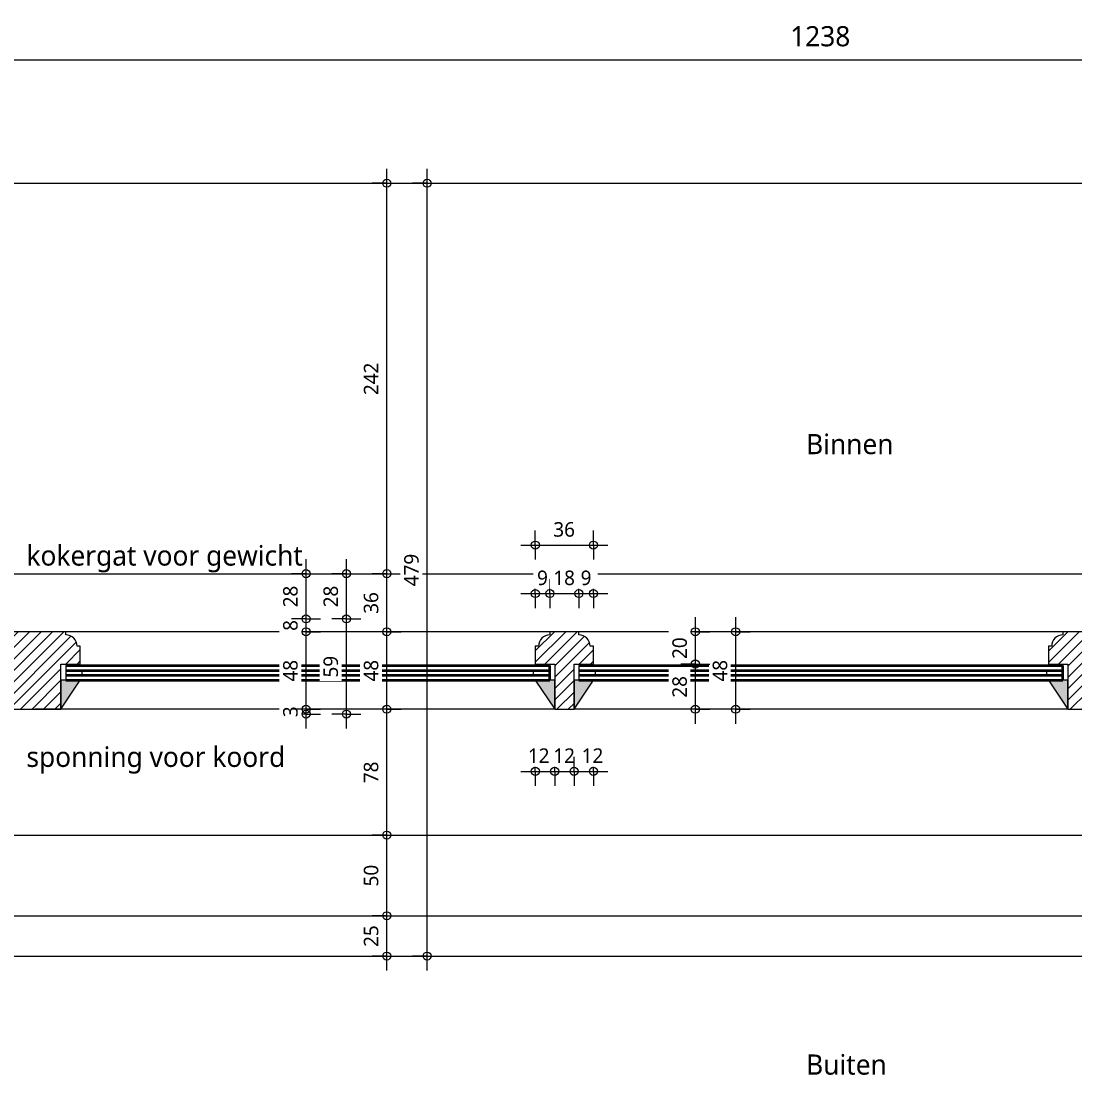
# Model space of a CAD drawing. Header units: millimetres. Extents: x 2125 to 5374, y 989 to 5495.
# Drawn here: x 2785 to 3438, y 2155 to 2808 of the extents above; entities that cross this region are included whole.
import ezdxf

# ---------------------------------------------------------------- set-up
doc = ezdxf.new("R2010")
doc.units = ezdxf.units.MM
for name, color, linetype, lineweight in [('A-ANNO-DIMS', 211, 'Continuous', 13), ('A-ANNO-DIMS-5', 211, 'Continuous', 13), ('A-DETL', 90, 'Continuous', 13), ('A-DETL-GENF', 92, 'Continuous', 18), ('G-ANNO-TEXT', 231, 'Continuous', 13)]:
    doc.layers.add(name, color=color, linetype=linetype, lineweight=lineweight)
doc.styles.add('Segoe UI_2', font='segoeui.ttf', dxfattribs={"height": 12.5})
doc.styles.add('Segoe UI_4', font='segoeui.ttf', dxfattribs={"height": 9})
doc.dimstyles.new('1_8_mm', dxfattribs={"dimscale": 304.8, "dimtxt": 9.426276, "dimasz": 0.016404, "dimexe": 0.029528, "dimexo": 0.0625, "dimgap": 0.008202, "dimtad": 1, "dimdec": 0, "dimzin": 0, "dimdsep": 46, "dimtxsty": 'Segoe UI_4', "dimblk1": 'DOTBLANK', "dimblk2": 'DOTBLANK', "dimsah": 1, "dimcen": 0.09, "dimdle": 0.029528, "dimazin": 0, "dimtfac": 1, "dimtdec": 4, "dimtix": 1, "dimtmove": 0, "dimatfit": 3, "dimfxl": 0.029528, "dimfxlon": 1, "dimtvp": 1, "dimtfill": 1, "dimtolj": 1, "dimtzin": 0, "dimarcsym": 2})
doc.dimstyles.new('1_8_mm_1', dxfattribs={"dimscale": 304.8, "dimtxt": 9.426276, "dimasz": 0.016404, "dimexe": 0.029528, "dimexo": 0.0625, "dimgap": 0.008202, "dimtad": 1, "dimdec": 0, "dimzin": 0, "dimdsep": 46, "dimtxsty": 'Segoe UI_4', "dimblk1": 'DOTBLANK', "dimblk2": 'DOTBLANK', "dimsah": 1, "dimcen": 0.09, "dimdle": 0.029528, "dimazin": 0, "dimtfac": 1, "dimtdec": 4, "dimtix": 1, "dimtmove": 2, "dimatfit": 3, "dimfxl": 0.029528, "dimfxlon": 1, "dimtvp": 1, "dimtfill": 1, "dimtolj": 1, "dimtzin": 0, "dimarcsym": 2})
doc.dimstyles.new('2_5_mm', dxfattribs={"dimscale": 304.8, "dimtxt": 13.092049, "dimasz": 0.016404, "dimexe": 0.029528, "dimexo": 0.0625, "dimgap": 0.014764, "dimtad": 1, "dimdec": 0, "dimzin": 0, "dimdsep": 46, "dimtxsty": 'Segoe UI_2', "dimblk1": 'DOTBLANK', "dimblk2": 'DOTBLANK', "dimsah": 1, "dimcen": 0.09, "dimdle": 0.029528, "dimazin": 0, "dimtfac": 1, "dimtdec": 4, "dimtix": 1, "dimtmove": 0, "dimatfit": 3, "dimfxl": 0.029528, "dimfxlon": 1, "dimtvp": 1, "dimtfill": 1, "dimtolj": 1, "dimtzin": 0, "dimarcsym": 2})
pattern_1 = [(45, (0, 0), (-3.535534, 3.535534), [])]

# ---------------------------------------------------------------- blocks, each defined once
blk = doc.blocks.new('DIMBLOCK43-Details Restauratie 1-5')
at = {"layer": 'A-ANNO-DIMS-5'}
for p, q in [((3011.64, 2253.66), (3002.64, 2253.66)), ((3011.64, 2219.66), (3011.64, 2253.66)), ((3011.64, 2253.66), (3020.64, 2253.66)), ((3011.64, 2228.66), (3002.64, 2228.66)), ((3011.64, 2228.66), (3020.64, 2228.66))]:
    blk.add_line(p, q, dxfattribs=at)
for centre in [(3011.64, 2253.66), (3011.64, 2228.66)]:
    blk.add_circle(centre, 2.5, dxfattribs=at)
at = {"layer": 'A-ANNO-DIMS-5', "color": 0, "insert": (2997.4, 2234.31), "char_height": 9, "width": 16.4531, "attachment_point": 1, "rotation": 90, "line_spacing_factor": 1.142579, "style": 'Segoe UI_4', "bg_fill": 3, "box_fill_scale": 1.25, "bg_fill_color": 9, "bg_fill_true_color": 13158600, "bg_fill_transparency": 0}
blk.add_mtext('25', dxfattribs=at)
blk = doc.blocks.new('_DotBlank')
at = {"color": 0, "linetype": 'ByBlock', "lineweight": -2}
blk.add_line((-0.5, 0), (-1, 0), dxfattribs=at)
blk.add_circle((0, 0), 0.5, dxfattribs=at)
blk = doc.blocks.new('DIMBLOCK44-Details Restauratie 1-5')
at = {"layer": 'A-ANNO-DIMS-5'}
for p, q in [((3011.64, 2303.66), (3002.64, 2303.66)), ((3011.64, 2253.66), (3011.64, 2303.66)), ((3011.64, 2303.66), (3020.64, 2303.66)), ((3011.64, 2253.66), (3002.64, 2253.66)), ((3011.64, 2253.66), (3020.64, 2253.66))]:
    blk.add_line(p, q, dxfattribs=at)
for centre in [(3011.64, 2303.66), (3011.64, 2253.66)]:
    blk.add_circle(centre, 2.5, dxfattribs=at)
at = {"layer": 'A-ANNO-DIMS-5', "color": 0, "insert": (2997.4, 2271.81), "char_height": 9, "width": 16.4531, "attachment_point": 1, "rotation": 90, "line_spacing_factor": 1.142579, "style": 'Segoe UI_4', "bg_fill": 3, "box_fill_scale": 1.25, "bg_fill_color": 9, "bg_fill_true_color": 13158600, "bg_fill_transparency": 0}
blk.add_mtext('50', dxfattribs=at)
blk = doc.blocks.new('DIMBLOCK45-Details Restauratie 1-5')
at = {"layer": 'A-ANNO-DIMS-5'}
for p, q in [((3011.64, 2381.66), (3002.64, 2381.66)), ((3011.64, 2303.66), (3011.64, 2381.66)), ((3011.64, 2381.66), (3020.64, 2381.66)), ((3011.64, 2303.66), (3002.64, 2303.66)), ((3011.64, 2303.66), (3020.64, 2303.66))]:
    blk.add_line(p, q, dxfattribs=at)
for centre in [(3011.64, 2381.66), (3011.64, 2303.66)]:
    blk.add_circle(centre, 2.5, dxfattribs=at)
at = {"layer": 'A-ANNO-DIMS-5', "color": 0, "insert": (2997.4, 2335.81), "char_height": 9, "width": 16.4531, "attachment_point": 1, "rotation": 90, "line_spacing_factor": 1.142579, "style": 'Segoe UI_4', "bg_fill": 3, "box_fill_scale": 1.25, "bg_fill_color": 9, "bg_fill_true_color": 13158600, "bg_fill_transparency": 0}
blk.add_mtext('78', dxfattribs=at)
blk = doc.blocks.new('DIMBLOCK46-Details Restauratie 1-5')
at = {"layer": 'A-ANNO-DIMS-5'}
for p, q in [((3011.64, 2429.66), (3002.64, 2429.66)), ((3011.64, 2381.66), (3011.64, 2429.66)), ((3011.64, 2429.66), (3020.64, 2429.66)), ((3011.64, 2381.66), (3002.64, 2381.66)), ((3011.64, 2381.66), (3020.64, 2381.66))]:
    blk.add_line(p, q, dxfattribs=at)
for centre in [(3011.64, 2429.66), (3011.64, 2381.66)]:
    blk.add_circle(centre, 2.5, dxfattribs=at)
at = {"layer": 'A-ANNO-DIMS-5', "color": 0, "insert": (2997.4, 2398.81), "char_height": 9, "width": 16.4531, "attachment_point": 1, "rotation": 90, "line_spacing_factor": 1.142579, "style": 'Segoe UI_4', "bg_fill": 3, "box_fill_scale": 1.25, "bg_fill_color": 9, "bg_fill_true_color": 13158600, "bg_fill_transparency": 0}
blk.add_mtext('48', dxfattribs=at)
blk = doc.blocks.new('DIMBLOCK47-Details Restauratie 1-5')
at = {"layer": 'A-ANNO-DIMS-5'}
for p, q in [((3011.64, 2465.66), (3002.64, 2465.66)), ((3011.64, 2429.66), (3011.64, 2465.66)), ((3011.64, 2465.66), (3020.64, 2465.66)), ((3011.64, 2429.66), (3002.64, 2429.66)), ((3011.64, 2429.66), (3020.64, 2429.66))]:
    blk.add_line(p, q, dxfattribs=at)
for centre in [(3011.64, 2465.66), (3011.64, 2429.66)]:
    blk.add_circle(centre, 2.5, dxfattribs=at)
at = {"layer": 'A-ANNO-DIMS-5', "color": 0, "insert": (2997.4, 2440.81), "char_height": 9, "width": 16.4531, "attachment_point": 1, "rotation": 90, "line_spacing_factor": 1.142579, "style": 'Segoe UI_4', "bg_fill": 3, "box_fill_scale": 1.25, "bg_fill_color": 9, "bg_fill_true_color": 13158600, "bg_fill_transparency": 0}
blk.add_mtext('36', dxfattribs=at)
blk = doc.blocks.new('DIMBLOCK48-Details Restauratie 1-5')
at = {"layer": 'A-ANNO-DIMS-5'}
for p, q in [((3011.64, 2465.66), (3011.64, 2716.66)), ((3011.64, 2707.66), (3002.64, 2707.66)), ((3011.64, 2707.66), (3020.64, 2707.66)), ((3011.64, 2465.66), (3002.64, 2465.66)), ((3011.64, 2465.66), (3020.64, 2465.66))]:
    blk.add_line(p, q, dxfattribs=at)
for centre in [(3011.64, 2707.66), (3011.64, 2465.66)]:
    blk.add_circle(centre, 2.5, dxfattribs=at)
at = {"layer": 'A-ANNO-DIMS-5', "color": 0, "insert": (2997.4, 2576.38), "char_height": 9, "width": 24.6797, "attachment_point": 1, "rotation": 90, "line_spacing_factor": 1.142579, "style": 'Segoe UI_4', "bg_fill": 3, "box_fill_scale": 1.25, "bg_fill_color": 9, "bg_fill_true_color": 13158600, "bg_fill_transparency": 0}
blk.add_mtext('242', dxfattribs=at)
blk = doc.blocks.new('DIMBLOCK49-Details Restauratie 1-5')
at = {"layer": 'A-ANNO-DIMS-5'}
for p, q in [((3036.64, 2219.66), (3036.64, 2716.66)), ((3036.64, 2707.66), (3027.64, 2707.66)), ((3036.64, 2707.66), (3045.64, 2707.66)), ((3036.64, 2228.66), (3027.64, 2228.66)), ((3036.64, 2228.66), (3045.64, 2228.66))]:
    blk.add_line(p, q, dxfattribs=at)
for centre in [(3036.64, 2707.66), (3036.64, 2228.66)]:
    blk.add_circle(centre, 2.5, dxfattribs=at)
at = {"layer": 'A-ANNO-DIMS-5', "color": 0, "insert": (3022.4, 2457.88), "char_height": 9, "width": 24.6797, "attachment_point": 1, "rotation": 90, "line_spacing_factor": 1.142579, "style": 'Segoe UI_4', "bg_fill": 3, "box_fill_scale": 1.25, "bg_fill_color": 9, "bg_fill_true_color": 13158600, "bg_fill_transparency": 0}
blk.add_mtext('479', dxfattribs=at)
blk = doc.blocks.new('DIMBLOCK83-Details Restauratie 1-5')
at = {"layer": 'A-ANNO-DIMS-5'}
for p, q in [((2661.71, 2784.25), (2661.71, 2793.25)), ((3899.71, 2784.25), (3899.71, 2793.25)), ((2661.71, 2784.25), (3899.71, 2784.25)), ((2661.71, 2784.25), (2661.71, 2775.25)), ((3899.71, 2784.25), (3899.71, 2775.25))]:
    blk.add_line(p, q, dxfattribs=at)
for centre in [(2661.71, 2784.25), (3899.71, 2784.25)]:
    blk.add_circle(centre, 2.5, dxfattribs=at)
at = {"layer": 'A-ANNO-DIMS-5', "color": 0, "insert": (3261.66, 2805.06), "char_height": 12.5, "width": 45.7032, "attachment_point": 1, "line_spacing_factor": 1.142579, "style": 'Segoe UI_2', "bg_fill": 3, "box_fill_scale": 1.25, "bg_fill_color": 9, "bg_fill_true_color": 13158600, "bg_fill_transparency": 0}
blk.add_mtext('1238', dxfattribs=at)
blk = doc.blocks.new('DIMBLOCK89-Details Restauratie 1-5')
at = {"layer": 'A-ANNO-DIMS-5'}
for p, q in [((3103.71, 2483.37), (3103.71, 2492.37)), ((3139.71, 2483.37), (3139.71, 2492.37)), ((3094.71, 2483.37), (3148.71, 2483.37)), ((3103.71, 2483.37), (3103.71, 2474.37)), ((3139.71, 2483.37), (3139.71, 2474.37))]:
    blk.add_line(p, q, dxfattribs=at)
for centre in [(3103.71, 2483.37), (3139.71, 2483.37)]:
    blk.add_circle(centre, 2.5, dxfattribs=at)
at = {"layer": 'A-ANNO-DIMS-5', "color": 0, "insert": (3114.85, 2497.61), "char_height": 9, "width": 16.4531, "attachment_point": 1, "line_spacing_factor": 1.142579, "style": 'Segoe UI_4', "bg_fill": 3, "box_fill_scale": 1.25, "bg_fill_color": 9, "bg_fill_true_color": 13158600, "bg_fill_transparency": 0}
blk.add_mtext('36', dxfattribs=at)
blk = doc.blocks.new('DIMBLOCK90-Details Restauratie 1-5')
at = {"layer": 'A-ANNO-DIMS-5'}
for p, q in [((3227.85, 2438.66), (3227.85, 2372.66)), ((3227.85, 2429.66), (3218.85, 2429.66)), ((3227.85, 2429.66), (3236.85, 2429.66)), ((3227.85, 2381.66), (3218.85, 2381.66)), ((3227.85, 2381.66), (3236.85, 2381.66))]:
    blk.add_line(p, q, dxfattribs=at)
for centre in [(3227.85, 2429.66), (3227.85, 2381.66)]:
    blk.add_circle(centre, 2.5, dxfattribs=at)
at = {"layer": 'A-ANNO-DIMS-5', "color": 0, "insert": (3213.61, 2398.81), "char_height": 9, "width": 16.4531, "attachment_point": 1, "rotation": 90, "line_spacing_factor": 1.142579, "style": 'Segoe UI_4', "bg_fill": 3, "box_fill_scale": 1.25, "bg_fill_color": 9, "bg_fill_true_color": 13158600, "bg_fill_transparency": 0}
blk.add_mtext('48', dxfattribs=at)
blk = doc.blocks.new('DIMBLOCK91-Details Restauratie 1-5')
at = {"layer": 'A-ANNO-DIMS-5'}
for p, q in [((3202.85, 2438.66), (3202.85, 2409.66)), ((3202.85, 2429.66), (3193.85, 2429.66)), ((3202.85, 2429.66), (3211.85, 2429.66)), ((3202.85, 2409.66), (3193.85, 2409.66)), ((3202.85, 2409.66), (3211.85, 2409.66))]:
    blk.add_line(p, q, dxfattribs=at)
for centre in [(3202.85, 2429.66), (3202.85, 2409.66)]:
    blk.add_circle(centre, 2.5, dxfattribs=at)
at = {"layer": 'A-ANNO-DIMS-5', "color": 0, "insert": (3188.61, 2412.81), "char_height": 9, "width": 16.4531, "attachment_point": 1, "rotation": 90, "line_spacing_factor": 1.142579, "style": 'Segoe UI_4', "bg_fill": 3, "box_fill_scale": 1.25, "bg_fill_color": 9, "bg_fill_true_color": 13158600, "bg_fill_transparency": 0}
blk.add_mtext('20', dxfattribs=at)
blk = doc.blocks.new('DIMBLOCK92-Details Restauratie 1-5')
at = {"layer": 'A-ANNO-DIMS-5'}
for p, q in [((3202.85, 2409.66), (3193.85, 2409.66)), ((3202.85, 2409.66), (3202.85, 2372.66)), ((3202.85, 2409.66), (3211.85, 2409.66)), ((3202.85, 2381.66), (3193.85, 2381.66)), ((3202.85, 2381.66), (3211.85, 2381.66))]:
    blk.add_line(p, q, dxfattribs=at)
for centre in [(3202.85, 2409.66), (3202.85, 2381.66)]:
    blk.add_circle(centre, 2.5, dxfattribs=at)
at = {"layer": 'A-ANNO-DIMS-5', "color": 0, "insert": (3188.61, 2388.81), "char_height": 9, "width": 16.4531, "attachment_point": 1, "rotation": 90, "line_spacing_factor": 1.142579, "style": 'Segoe UI_4', "bg_fill": 3, "box_fill_scale": 1.25, "bg_fill_color": 9, "bg_fill_true_color": 13158600, "bg_fill_transparency": 0}
blk.add_mtext('28', dxfattribs=at)
blk = doc.blocks.new('DIMBLOCK93-Details Restauratie 1-5')
at = {"layer": 'A-ANNO-DIMS-5'}
for p, q in [((3103.71, 2453.37), (3103.71, 2462.37)), ((3112.71, 2453.37), (3112.71, 2462.37)), ((3094.71, 2453.37), (3112.71, 2453.37)), ((3103.71, 2453.37), (3103.71, 2444.37)), ((3112.71, 2453.37), (3112.71, 2444.37))]:
    blk.add_line(p, q, dxfattribs=at)
for centre in [(3103.71, 2453.37), (3112.71, 2453.37)]:
    blk.add_circle(centre, 2.5, dxfattribs=at)
at = {"layer": 'A-ANNO-DIMS-5', "color": 0, "insert": (3104.78, 2467.61), "char_height": 9, "width": 8.2266, "attachment_point": 1, "line_spacing_factor": 1.142579, "style": 'Segoe UI_4', "bg_fill": 3, "box_fill_scale": 1.25, "bg_fill_color": 9, "bg_fill_true_color": 13158600, "bg_fill_transparency": 0}
blk.add_mtext('9', dxfattribs=at)
blk = doc.blocks.new('DIMBLOCK94-Details Restauratie 1-5')
at = {"layer": 'A-ANNO-DIMS-5'}
for p, q in [((3112.71, 2453.37), (3112.71, 2462.37)), ((3130.71, 2453.37), (3130.71, 2462.37)), ((3112.71, 2453.37), (3130.71, 2453.37)), ((3112.71, 2453.37), (3112.71, 2444.37)), ((3130.71, 2453.37), (3130.71, 2444.37))]:
    blk.add_line(p, q, dxfattribs=at)
for centre in [(3112.71, 2453.37), (3130.71, 2453.37)]:
    blk.add_circle(centre, 2.5, dxfattribs=at)
at = {"layer": 'A-ANNO-DIMS-5', "color": 0, "insert": (3114.85, 2467.61), "char_height": 9, "width": 16.4531, "attachment_point": 1, "line_spacing_factor": 1.142579, "style": 'Segoe UI_4', "bg_fill": 3, "box_fill_scale": 1.25, "bg_fill_color": 9, "bg_fill_true_color": 13158600, "bg_fill_transparency": 0}
blk.add_mtext('18', dxfattribs=at)
blk = doc.blocks.new('DIMBLOCK95-Details Restauratie 1-5')
at = {"layer": 'A-ANNO-DIMS-5'}
for p, q in [((3130.71, 2453.37), (3130.71, 2462.37)), ((3139.71, 2453.37), (3139.71, 2462.37)), ((3130.71, 2453.37), (3148.71, 2453.37)), ((3130.71, 2453.37), (3130.71, 2444.37)), ((3139.71, 2453.37), (3139.71, 2444.37))]:
    blk.add_line(p, q, dxfattribs=at)
for centre in [(3130.71, 2453.37), (3139.71, 2453.37)]:
    blk.add_circle(centre, 2.5, dxfattribs=at)
at = {"layer": 'A-ANNO-DIMS-5', "color": 0, "insert": (3131.78, 2467.61), "char_height": 9, "width": 8.2266, "attachment_point": 1, "line_spacing_factor": 1.142579, "style": 'Segoe UI_4', "bg_fill": 3, "box_fill_scale": 1.25, "bg_fill_color": 9, "bg_fill_true_color": 13158600, "bg_fill_transparency": 0}
blk.add_mtext('9', dxfattribs=at)
blk = doc.blocks.new('DIMBLOCK96-Details Restauratie 1-5')
at = {"layer": 'A-ANNO-DIMS-5'}
for p, q in [((3103.71, 2343.15), (3103.71, 2352.15)), ((3115.71, 2343.15), (3115.71, 2352.15)), ((3094.71, 2343.15), (3115.71, 2343.15)), ((3103.71, 2343.15), (3103.71, 2334.15)), ((3115.71, 2343.15), (3115.71, 2334.15))]:
    blk.add_line(p, q, dxfattribs=at)
for centre in [(3103.71, 2343.15), (3115.71, 2343.15)]:
    blk.add_circle(centre, 2.5, dxfattribs=at)
at = {"layer": 'A-ANNO-DIMS-5', "color": 0, "insert": (3099.09, 2357.39), "char_height": 9, "width": 16.4531, "attachment_point": 1, "line_spacing_factor": 1.142579, "style": 'Segoe UI_4', "bg_fill": 3, "box_fill_scale": 1.25, "bg_fill_color": 9, "bg_fill_true_color": 13158600, "bg_fill_transparency": 0}
blk.add_mtext('12', dxfattribs=at)
blk = doc.blocks.new('DIMBLOCK97-Details Restauratie 1-5')
at = {"layer": 'A-ANNO-DIMS-5'}
for p, q in [((3115.71, 2343.15), (3115.71, 2352.15)), ((3127.71, 2343.15), (3127.71, 2352.15)), ((3115.71, 2343.15), (3127.71, 2343.15)), ((3115.71, 2343.15), (3115.71, 2334.15)), ((3127.71, 2343.15), (3127.71, 2334.15))]:
    blk.add_line(p, q, dxfattribs=at)
for centre in [(3115.71, 2343.15), (3127.71, 2343.15)]:
    blk.add_circle(centre, 2.5, dxfattribs=at)
at = {"layer": 'A-ANNO-DIMS-5', "color": 0, "insert": (3114.85, 2357.39), "char_height": 9, "width": 16.4531, "attachment_point": 1, "line_spacing_factor": 1.142579, "style": 'Segoe UI_4', "bg_fill": 3, "box_fill_scale": 1.25, "bg_fill_color": 9, "bg_fill_true_color": 13158600, "bg_fill_transparency": 0}
blk.add_mtext('12', dxfattribs=at)
blk = doc.blocks.new('DIMBLOCK98-Details Restauratie 1-5')
at = {"layer": 'A-ANNO-DIMS-5'}
for p, q in [((3127.71, 2343.15), (3127.71, 2352.15)), ((3139.71, 2343.15), (3139.71, 2352.15)), ((3127.71, 2343.15), (3148.71, 2343.15)), ((3127.71, 2343.15), (3127.71, 2334.15)), ((3139.71, 2343.15), (3139.71, 2334.15))]:
    blk.add_line(p, q, dxfattribs=at)
for centre in [(3127.71, 2343.15), (3139.71, 2343.15)]:
    blk.add_circle(centre, 2.5, dxfattribs=at)
at = {"layer": 'A-ANNO-DIMS-5', "color": 0, "insert": (3132.45, 2357.39), "char_height": 9, "width": 16.4531, "attachment_point": 1, "line_spacing_factor": 1.142579, "style": 'Segoe UI_4', "bg_fill": 3, "box_fill_scale": 1.25, "bg_fill_color": 9, "bg_fill_true_color": 13158600, "bg_fill_transparency": 0}
blk.add_mtext('12', dxfattribs=at)
blk = doc.blocks.new('DIMBLOCK162-Details Restauratie 1-5')
at = {"layer": 'A-ANNO-DIMS-5'}
for p, q in [((2961.64, 2381.66), (2952.64, 2381.66)), ((2961.64, 2378.66), (2952.64, 2378.66)), ((2961.64, 2369.66), (2961.64, 2381.66)), ((2961.64, 2381.66), (2970.64, 2381.66)), ((2961.64, 2378.66), (2970.64, 2378.66))]:
    blk.add_line(p, q, dxfattribs=at)
for centre in [(2961.64, 2381.66), (2961.64, 2378.66)]:
    blk.add_circle(centre, 2.5, dxfattribs=at)
at = {"layer": 'A-ANNO-DIMS-5', "color": 0, "insert": (2947.4, 2376.74), "char_height": 9, "width": 8.2266, "attachment_point": 1, "rotation": 90, "line_spacing_factor": 1.142579, "style": 'Segoe UI_4', "bg_fill": 3, "box_fill_scale": 1.25, "bg_fill_color": 9, "bg_fill_true_color": 13158600, "bg_fill_transparency": 0}
blk.add_mtext('3', dxfattribs=at)
blk = doc.blocks.new('DIMBLOCK163-Details Restauratie 1-5')
at = {"layer": 'A-ANNO-DIMS-5'}
for p, q in [((2961.64, 2429.66), (2952.64, 2429.66)), ((2961.64, 2381.66), (2961.64, 2429.66)), ((2961.64, 2429.66), (2970.64, 2429.66)), ((2961.64, 2381.66), (2952.64, 2381.66)), ((2961.64, 2381.66), (2970.64, 2381.66))]:
    blk.add_line(p, q, dxfattribs=at)
for centre in [(2961.64, 2429.66), (2961.64, 2381.66)]:
    blk.add_circle(centre, 2.5, dxfattribs=at)
at = {"layer": 'A-ANNO-DIMS-5', "color": 0, "insert": (2947.4, 2398.81), "char_height": 9, "width": 16.4531, "attachment_point": 1, "rotation": 90, "line_spacing_factor": 1.142579, "style": 'Segoe UI_4', "bg_fill": 3, "box_fill_scale": 1.25, "bg_fill_color": 9, "bg_fill_true_color": 13158600, "bg_fill_transparency": 0}
blk.add_mtext('48', dxfattribs=at)
blk = doc.blocks.new('DIMBLOCK164-Details Restauratie 1-5')
at = {"layer": 'A-ANNO-DIMS-5'}
for p, q in [((2961.64, 2437.66), (2952.64, 2437.66)), ((2961.64, 2429.66), (2961.64, 2437.66)), ((2961.64, 2437.66), (2970.64, 2437.66)), ((2961.64, 2429.66), (2952.64, 2429.66)), ((2961.64, 2429.66), (2970.64, 2429.66))]:
    blk.add_line(p, q, dxfattribs=at)
for centre in [(2961.64, 2437.66), (2961.64, 2429.66)]:
    blk.add_circle(centre, 2.5, dxfattribs=at)
at = {"layer": 'A-ANNO-DIMS-5', "color": 0, "insert": (2947.4, 2430.24), "char_height": 9, "width": 8.2266, "attachment_point": 1, "rotation": 90, "line_spacing_factor": 1.142579, "style": 'Segoe UI_4', "bg_fill": 3, "box_fill_scale": 1.25, "bg_fill_color": 9, "bg_fill_true_color": 13158600, "bg_fill_transparency": 0}
blk.add_mtext('8', dxfattribs=at)
blk = doc.blocks.new('DIMBLOCK165-Details Restauratie 1-5')
at = {"layer": 'A-ANNO-DIMS-5'}
for p, q in [((2961.64, 2437.66), (2961.64, 2474.66)), ((2961.64, 2465.66), (2952.64, 2465.66)), ((2961.64, 2465.66), (2970.64, 2465.66)), ((2961.64, 2437.66), (2952.64, 2437.66)), ((2961.64, 2437.66), (2970.64, 2437.66))]:
    blk.add_line(p, q, dxfattribs=at)
for centre in [(2961.64, 2465.66), (2961.64, 2437.66)]:
    blk.add_circle(centre, 2.5, dxfattribs=at)
at = {"layer": 'A-ANNO-DIMS-5', "color": 0, "insert": (2947.4, 2444.81), "char_height": 9, "width": 16.4531, "attachment_point": 1, "rotation": 90, "line_spacing_factor": 1.142579, "style": 'Segoe UI_4', "bg_fill": 3, "box_fill_scale": 1.25, "bg_fill_color": 9, "bg_fill_true_color": 13158600, "bg_fill_transparency": 0}
blk.add_mtext('28', dxfattribs=at)
blk = doc.blocks.new('DIMBLOCK173-Details Restauratie 1-5')
at = {"layer": 'A-ANNO-DIMS-5'}
for p, q in [((2986.64, 2437.66), (2977.64, 2437.66)), ((2986.64, 2369.66), (2986.64, 2437.66)), ((2986.64, 2437.66), (2995.64, 2437.66)), ((2986.64, 2378.66), (2977.64, 2378.66)), ((2986.64, 2378.66), (2995.64, 2378.66))]:
    blk.add_line(p, q, dxfattribs=at)
for centre in [(2986.64, 2437.66), (2986.64, 2378.66)]:
    blk.add_circle(centre, 2.5, dxfattribs=at)
at = {"layer": 'A-ANNO-DIMS-5', "color": 0, "insert": (2972.4, 2401.31), "char_height": 9, "width": 16.4531, "attachment_point": 1, "rotation": 90, "line_spacing_factor": 1.142579, "style": 'Segoe UI_4', "bg_fill": 3, "box_fill_scale": 1.25, "bg_fill_color": 9, "bg_fill_true_color": 13158600, "bg_fill_transparency": 0}
blk.add_mtext('59', dxfattribs=at)
blk = doc.blocks.new('DIMBLOCK174-Details Restauratie 1-5')
at = {"layer": 'A-ANNO-DIMS-5'}
for p, q in [((2986.64, 2437.66), (2986.64, 2474.66)), ((2986.64, 2465.66), (2977.64, 2465.66)), ((2986.64, 2465.66), (2995.64, 2465.66)), ((2986.64, 2437.66), (2977.64, 2437.66)), ((2986.64, 2437.66), (2995.64, 2437.66))]:
    blk.add_line(p, q, dxfattribs=at)
for centre in [(2986.64, 2465.66), (2986.64, 2437.66)]:
    blk.add_circle(centre, 2.5, dxfattribs=at)
at = {"layer": 'A-ANNO-DIMS-5', "color": 0, "insert": (2972.4, 2444.81), "char_height": 9, "width": 16.4531, "attachment_point": 1, "rotation": 90, "line_spacing_factor": 1.142579, "style": 'Segoe UI_4', "bg_fill": 3, "box_fill_scale": 1.25, "bg_fill_color": 9, "bg_fill_true_color": 13158600, "bg_fill_transparency": 0}
blk.add_mtext('28', dxfattribs=at)

msp = doc.modelspace()

# ---------------------------------------------------------------- hatches: boundary and pattern name
at = {"layer": 'A-DETL-GENF', "lineweight": 13}
h = msp.add_hatch(dxfattribs=at)
h.set_pattern_fill('FP_10', color=250, style=0, pattern_type=2)
h.set_pattern_definition(pattern_1)
h.paths.add_polyline_path([(2809.707, 2381.664), (2809.707, 2409.664), (2821.707, 2409.664), (2821.707, 2420.664), (2819.707, 2420.664), (2819.469, 2422.475), (2818.769, 2424.164), (2817.657, 2425.614), (2816.207, 2426.726), (2814.519, 2427.425), (2812.707, 2427.664), (2812.707, 2429.664), (2754.707, 2429.664), (2754.707, 2414.664), (2756.778, 2414.391), (2758.707, 2413.592), (2760.364, 2412.321), (2761.635, 2410.664), (2762.435, 2408.734), (2762.707, 2406.664), (2762.435, 2404.593), (2761.635, 2402.664), (2760.364, 2401.007), (2758.707, 2399.736), (2756.778, 2398.936), (2754.707, 2398.664), (2754.707, 2389.664), (2769.207, 2389.664), (2769.207, 2386.664), (2756.976, 2386.664), (2756.976, 2381.664)])
h = msp.add_hatch(dxfattribs=at)
h.set_pattern_fill('FP_10', color=250, style=0, pattern_type=2)
h.set_pattern_definition(pattern_1)
h.paths.add_polyline_path([(3115.707, 2381.664), (3127.707, 2381.664), (3127.707, 2409.664), (3139.707, 2409.664), (3139.707, 2420.664), (3137.707, 2420.664), (3137.469, 2422.475), (3136.769, 2424.164), (3135.657, 2425.614), (3134.207, 2426.726), (3132.519, 2427.425), (3130.707, 2427.664), (3130.707, 2429.664), (3112.707, 2429.664), (3112.707, 2427.664), (3110.896, 2427.425), (3109.207, 2426.726), (3107.758, 2425.614), (3106.645, 2424.164), (3105.946, 2422.475), (3105.707, 2420.664), (3103.707, 2420.664), (3103.707, 2409.664), (3115.707, 2409.664)])
h = msp.add_hatch(dxfattribs=at)
h.set_pattern_fill('FP_10', color=250, style=0, pattern_type=2)
h.set_pattern_definition(pattern_1)
h.paths.add_polyline_path([(3433.707, 2381.664), (3445.707, 2381.664), (3445.707, 2409.664), (3457.707, 2409.664), (3457.707, 2420.664), (3455.707, 2420.664), (3455.469, 2422.475), (3454.769, 2424.164), (3453.657, 2425.614), (3452.207, 2426.726), (3450.519, 2427.425), (3448.707, 2427.664), (3448.707, 2429.664), (3430.707, 2429.664), (3430.707, 2427.664), (3428.896, 2427.425), (3427.207, 2426.726), (3425.758, 2425.614), (3424.645, 2424.164), (3423.946, 2422.475), (3423.707, 2420.664), (3421.707, 2420.664), (3421.707, 2409.664), (3433.707, 2409.664)])
at = {"layer": 'A-DETL-GENF'}
for points in [[(2809.707, 2381.664), (2821.707, 2399.664), (2809.707, 2399.664), (2809.707, 2386.664)], [(3115.707, 2381.664), (3115.707, 2399.664), (3103.707, 2399.664)], [(3127.707, 2381.664), (3139.707, 2399.664), (3127.707, 2399.664)], [(3433.707, 2381.664), (3433.707, 2399.664), (3421.707, 2399.664)]]:
    msp.add_hatch(color=254, dxfattribs=at).paths.add_polyline_path(points)

# ---------------------------------------------------------------- linework, layer by layer
at = {"layer": 'A-DETL'}
for p, q in [((2661.707, 2707.664), (3899.707, 2707.664)), ((2761.707, 2465.664), (3798.707, 2465.664)), ((3112.707, 2429.664), (2812.707, 2429.664)), ((3430.707, 2429.664), (3130.707, 2429.664)), ((2822.707, 2405.664), (2822.707, 2402.664)), ((3102.457, 2405.664), (3102.457, 2402.664)), ((3140.707, 2405.664), (3140.707, 2402.664)), ((3420.457, 2405.664), (3420.457, 2402.664)), ((3115.707, 2381.664), (2793.451, 2381.664)), ((3433.707, 2381.664), (3127.707, 2381.664)), ((2770.707, 2303.664), (3790.707, 2303.664)), ((2755.707, 2253.664), (3805.707, 2253.664)), ((2655.707, 2228.664), (3905.707, 2228.664))]:
    msp.add_line(p, q, dxfattribs=at)
at = {"layer": 'A-DETL', "lineweight": 18}
for p, q in [((2812.707, 2429.664), (2754.707, 2429.664)), ((2812.707, 2427.664), (2812.707, 2429.664)), ((3130.707, 2429.664), (3112.707, 2429.664)), ((3112.707, 2429.664), (3112.707, 2427.664)), ((3130.707, 2427.664), (3130.707, 2429.664)), ((3448.707, 2429.664), (3430.707, 2429.664)), ((3430.707, 2429.664), (3430.707, 2427.664)), ((2821.707, 2420.664), (2819.707, 2420.664)), ((2821.707, 2409.664), (2821.707, 2420.664)), ((3105.707, 2420.664), (3103.707, 2420.664)), ((3103.707, 2420.664), (3103.707, 2409.664)), ((3139.707, 2420.664), (3137.707, 2420.664)), ((3139.707, 2409.664), (3139.707, 2420.664)), ((3423.707, 2420.664), (3421.707, 2420.664)), ((3421.707, 2420.664), (3421.707, 2409.664)), ((2809.707, 2381.664), (2809.707, 2409.664)), ((2809.707, 2409.664), (2821.707, 2409.664)), ((2812.707, 2408.664), (2812.707, 2399.664)), ((3103.707, 2409.664), (3115.707, 2409.664)), ((3115.707, 2409.664), (3115.707, 2381.664)), ((3127.707, 2381.664), (3127.707, 2409.664)), ((3127.707, 2409.664), (3139.707, 2409.664)), ((3130.707, 2408.664), (3130.707, 2399.664)), ((3421.707, 2409.664), (3433.707, 2409.664)), ((3433.707, 2409.664), (3433.707, 2381.664)), ((2809.707, 2381.664), (2821.707, 2399.664)), ((2821.707, 2399.664), (2809.707, 2399.664)), ((2809.707, 2399.664), (2809.707, 2381.664)), ((3115.707, 2399.664), (3103.707, 2399.664)), ((3103.707, 2399.664), (3115.707, 2381.664)), ((3115.707, 2381.664), (3115.707, 2399.664)), ((3127.707, 2381.664), (3139.707, 2399.664)), ((3139.707, 2399.664), (3127.707, 2399.664)), ((3127.707, 2399.664), (3127.707, 2381.664)), ((3433.707, 2399.664), (3421.707, 2399.664)), ((3421.707, 2399.664), (3433.707, 2381.664)), ((3433.707, 2381.664), (3433.707, 2399.664)), ((2756.976, 2381.664), (2809.707, 2381.664)), ((3115.707, 2381.664), (3127.707, 2381.664)), ((3433.707, 2381.664), (3445.707, 2381.664))]:
    msp.add_line(p, q, dxfattribs=at)
at = {"layer": 'A-DETL', "lineweight": 35}
for p, q in [((2812.707, 2408.664), (3112.707, 2408.664)), ((2812.707, 2405.664), (3112.707, 2405.664)), ((3112.707, 2399.664), (3112.707, 2408.664)), ((3130.707, 2408.664), (3430.707, 2408.664)), ((3130.707, 2405.664), (3430.707, 2405.664)), ((3430.707, 2399.664), (3430.707, 2408.664)), ((2812.707, 2402.664), (3112.707, 2402.664)), ((2812.707, 2399.664), (3112.707, 2399.664)), ((3130.707, 2402.664), (3430.707, 2402.664)), ((3130.707, 2399.664), (3430.707, 2399.664))]:
    msp.add_line(p, q, dxfattribs=at)
at = {"layer": 'A-DETL', "lineweight": 18}
for centre, start, end in [((2812.707, 2420.664), 360, 90), ((3112.707, 2420.664), 90, 180), ((3130.707, 2420.664), 360, 90), ((3430.707, 2420.664), 90, 180)]:
    msp.add_arc(centre, 7, start, end, dxfattribs=at)

# ---------------------------------------------------------------- texts
at = {"layer": 'G-ANNO-TEXT', "color": 7, "char_height": 12.5, "attachment_point": 1, "style": 'Segoe UI_2'}
for s, insert, width in [('Binnen', (3271.54, 2552.246), 64.53584), ('kokergat voor gewicht', (2788.347, 2483.175), 209.24044), ('sponning voor koord', (2788.347, 2358.388), 196.41344), ('Buiten', (3271.54, 2167.662), 59.72572)]:
    msp.add_mtext(s, dxfattribs=dict(at, insert=insert, width=width))

# ---------------------------------------------------------------- dimensions: what is measured, and where the dimension line sits
at = {"layer": 'A-ANNO-DIMS'}
for base, p1, p2, dimstyle, override, picture, middle in [((3899.707, 2784.254), (2661.707, 2775.254), (3899.707, 2775.254), '2_5_mm', {"dimpost": '<>', "dimfxl": 1237.99933}, 'DIMBLOCK83-Details Restauratie 1-5', (3280.707, 2795.253)), ((3139.707, 2483.368), (3103.707, 2474.368), (3139.707, 2474.368), '1_8_mm', {"dimpost": '<>', "dimfxl": 36}, 'DIMBLOCK89-Details Restauratie 1-5', (3121.707, 2490.522))]:
    dim = msp.add_linear_dim(base=base, p1=p1, p2=p2, dimstyle=dimstyle, override=override, dxfattribs=at)
    dim.commit()
    dim.dimension.update_dxf_attribs({"geometry": picture, "text_midpoint": middle})
dim = msp.add_linear_dim(base=(3115.707, 2343.149), p1=(3103.707, 2352.149), p2=(3115.707, 2352.149), dimstyle='1_8_mm_1', override={"dimpost": '<>', "dimfxl": 12}, dxfattribs=at)
dim.commit()
dim.dimension.update_dxf_attribs({"geometry": 'DIMBLOCK96-Details Restauratie 1-5', "text_midpoint": (3107.316, 2351.391), "dimtype": 160})

# ---------------------------------------------------------------- next in the draw order: dimensions: what is measured, and where the dimension line sits
for base, p1, p2, override, picture, middle in [((3112.707, 2453.368), (3103.707, 2444.368), (3112.707, 2444.368), {"dimpost": '<>', "dimfxl": 9}, 'DIMBLOCK93-Details Restauratie 1-5', (3108.207, 2460.522)), ((3127.707, 2343.149), (3115.707, 2352.149), (3127.707, 2352.149), {"dimpost": '<>', "dimfxl": 12}, 'DIMBLOCK97-Details Restauratie 1-5', (3121.707, 2350.25))]:
    dim = msp.add_linear_dim(base=base, p1=p1, p2=p2, dimstyle='1_8_mm', override=override, dxfattribs=at)
    dim.commit()
    dim.dimension.update_dxf_attribs({"geometry": picture, "text_midpoint": middle})
for base, p1, p2, override, picture, middle in [((3227.855, 2381.664), (3236.855, 2429.664), (3236.855, 2381.664), {"dimpost": '<>', "dimfxl": 48}, 'DIMBLOCK90-Details Restauratie 1-5', (3220.707, 2405.664)), ((2961.64, 2381.664), (2952.64, 2378.664), (2952.64, 2381.664), {"dimpost": '<>', "dimfxl": 3}, 'DIMBLOCK162-Details Restauratie 1-5', (2954.487, 2380.164)), ((3011.64, 2253.664), (3002.64, 2228.664), (3002.64, 2253.664), {"dimpost": '<>', "dimfxl": 25}, 'DIMBLOCK43-Details Restauratie 1-5', (3004.487, 2241.164))]:
    dim = msp.add_linear_dim(base=base, p1=p1, p2=p2, angle=90, dimstyle='1_8_mm', override=override, dxfattribs=at)
    dim.commit()
    dim.dimension.update_dxf_attribs({"geometry": picture, "text_midpoint": middle})

# ---------------------------------------------------------------- next in the draw order: dimensions: what is measured, and where the dimension line sits
dim = msp.add_linear_dim(base=(3130.707, 2453.368), p1=(3112.707, 2444.368), p2=(3130.707, 2444.368), dimstyle='1_8_mm', override={"dimpost": '<>', "dimfxl": 18}, dxfattribs=at)
dim.commit()
dim.dimension.update_dxf_attribs({"geometry": 'DIMBLOCK94-Details Restauratie 1-5', "text_midpoint": (3121.707, 2460.541)})
for base, p1, p2, override, picture, middle in [((3202.855, 2409.664), (3211.855, 2429.664), (3193.855, 2409.664), {"dimpost": '<>', "dimfxl": 26.907248}, 'DIMBLOCK91-Details Restauratie 1-5', (3195.701, 2419.664)), ((2961.64, 2429.664), (2952.64, 2381.664), (2952.64, 2429.664), {"dimpost": '<>', "dimfxl": 48}, 'DIMBLOCK163-Details Restauratie 1-5', (2954.493, 2405.664)), ((3011.64, 2303.664), (3002.64, 2253.664), (3002.64, 2303.664), {"dimpost": '<>', "dimfxl": 50}, 'DIMBLOCK44-Details Restauratie 1-5', (3004.487, 2278.664))]:
    dim = msp.add_linear_dim(base=base, p1=p1, p2=p2, angle=90, dimstyle='1_8_mm', override=override, dxfattribs=at)
    dim.commit()
    dim.dimension.update_dxf_attribs({"geometry": picture, "text_midpoint": middle})
dim = msp.add_linear_dim(base=(3139.707, 2343.149), p1=(3127.707, 2352.149), p2=(3139.707, 2352.149), dimstyle='1_8_mm_1', override={"dimpost": '<>', "dimfxl": 12}, dxfattribs=at)
dim.commit()
dim.dimension.update_dxf_attribs({"geometry": 'DIMBLOCK98-Details Restauratie 1-5', "text_midpoint": (3140.68, 2351.391), "dimtype": 160})

# ---------------------------------------------------------------- next in the draw order: dimensions: what is measured, and where the dimension line sits
dim = msp.add_linear_dim(base=(3139.707, 2453.368), p1=(3130.707, 2444.368), p2=(3139.707, 2444.368), dimstyle='1_8_mm', override={"dimpost": '<>', "dimfxl": 9}, dxfattribs=at)
dim.commit()
dim.dimension.update_dxf_attribs({"geometry": 'DIMBLOCK95-Details Restauratie 1-5', "text_midpoint": (3135.207, 2460.522)})
for base, p1, p2, override, picture, middle in [((2961.64, 2437.664), (2952.64, 2429.664), (2952.64, 2437.664), {"dimpost": '<>', "dimfxl": 8}, 'DIMBLOCK164-Details Restauratie 1-5', (2954.493, 2433.664)), ((3202.855, 2381.664), (3193.855, 2409.664), (3211.855, 2381.664), {"dimpost": '<>', "dimfxl": 33.286634}, 'DIMBLOCK92-Details Restauratie 1-5', (3195.707, 2395.664)), ((3011.64, 2381.664), (3002.64, 2303.664), (3002.64, 2381.664), {"dimpost": '<>', "dimfxl": 78}, 'DIMBLOCK45-Details Restauratie 1-5', (3004.493, 2342.664))]:
    dim = msp.add_linear_dim(base=base, p1=p1, p2=p2, angle=90, dimstyle='1_8_mm', override=override, dxfattribs=at)
    dim.commit()
    dim.dimension.update_dxf_attribs({"geometry": picture, "text_midpoint": middle})

# ---------------------------------------------------------------- next in the draw order: dimensions: what is measured, and where the dimension line sits
for base, p1, p2, override, picture, middle in [((2961.64, 2465.664), (2952.64, 2437.664), (2952.64, 2465.664), {"dimpost": '<>', "dimfxl": 28}, 'DIMBLOCK165-Details Restauratie 1-5', (2954.493, 2451.664)), ((3011.64, 2429.664), (3002.64, 2381.664), (3002.64, 2429.664), {"dimpost": '<>', "dimfxl": 48}, 'DIMBLOCK46-Details Restauratie 1-5', (3004.493, 2405.664))]:
    dim = msp.add_linear_dim(base=base, p1=p1, p2=p2, angle=90, dimstyle='1_8_mm', override=override, dxfattribs=at)
    dim.commit()
    dim.dimension.update_dxf_attribs({"geometry": picture, "text_midpoint": middle})

# ---------------------------------------------------------------- next in the draw order: dimensions: what is measured, and where the dimension line sits
dim = msp.add_linear_dim(base=(3011.64, 2465.664), p1=(3002.64, 2429.664), p2=(3002.64, 2465.664), angle=90, dimstyle='1_8_mm', override={"dimpost": '<>', "dimfxl": 36}, dxfattribs=at)
dim.commit()
dim.dimension.update_dxf_attribs({"geometry": 'DIMBLOCK47-Details Restauratie 1-5', "text_midpoint": (3004.487, 2447.664)})

# ---------------------------------------------------------------- next in the draw order: dimensions: what is measured, and where the dimension line sits
for base, p1, p2, override, picture, middle in [((3011.64, 2707.664), (3002.64, 2465.664), (3002.64, 2707.664), {"dimpost": '<>', "dimfxl": 242}, 'DIMBLOCK48-Details Restauratie 1-5', (3004.565, 2586.664)), ((2986.64, 2437.664), (2977.64, 2378.664), (2977.64, 2437.664), {"dimpost": '<>', "dimfxl": 59}, 'DIMBLOCK173-Details Restauratie 1-5', (2979.487, 2408.164))]:
    dim = msp.add_linear_dim(base=base, p1=p1, p2=p2, angle=90, dimstyle='1_8_mm', override=override, dxfattribs=at)
    dim.commit()
    dim.dimension.update_dxf_attribs({"geometry": picture, "text_midpoint": middle})

# ---------------------------------------------------------------- next in the draw order: dimensions: what is measured, and where the dimension line sits
for base, p1, p2, override, picture, middle in [((3036.64, 2707.664), (3027.64, 2228.664), (3027.64, 2707.664), {"dimpost": '<>', "dimfxl": 479}, 'DIMBLOCK49-Details Restauratie 1-5', (3029.487, 2468.164)), ((2986.64, 2465.664), (2977.64, 2437.664), (2977.64, 2465.664), {"dimpost": '<>', "dimfxl": 28}, 'DIMBLOCK174-Details Restauratie 1-5', (2979.493, 2451.664))]:
    dim = msp.add_linear_dim(base=base, p1=p1, p2=p2, angle=90, dimstyle='1_8_mm', override=override, dxfattribs=at)
    dim.commit()
    dim.dimension.update_dxf_attribs({"geometry": picture, "text_midpoint": middle})

doc.saveas('drawing.dxf')
